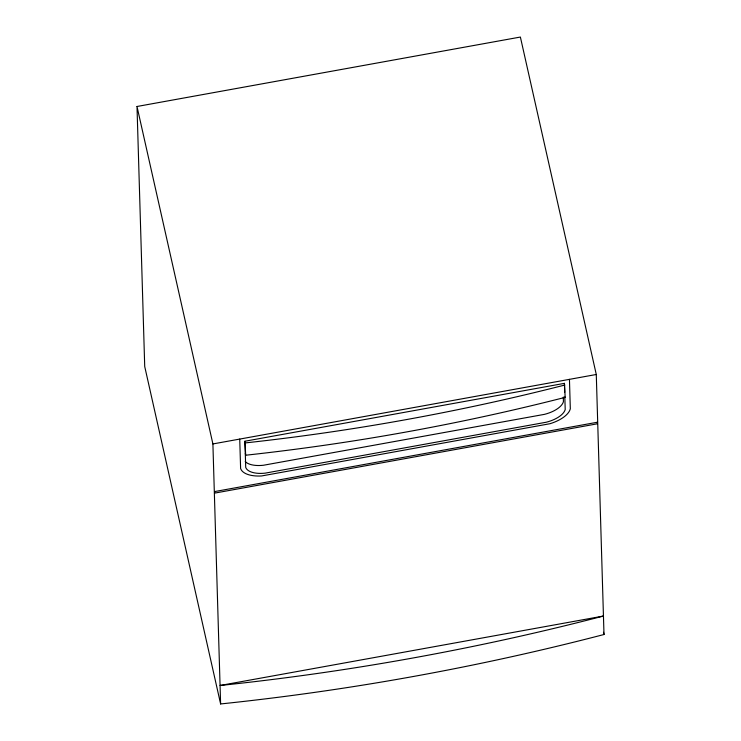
<?xml version="1.0" encoding="UTF-8"?>
<svg xmlns="http://www.w3.org/2000/svg" width="741" height="741" viewBox="0 0 741 741"><rect width="100%" height="100%" fill="white"/><g stroke="black" fill="none" stroke-linecap="round" stroke-linejoin="round"><path stroke-width="1.11" d="M137.002 106.491L520.386 37.05L596.283 374.492L603.998 634.509A2308.41 2034.406 -1.7 0 1 220.614 703.95L144.717 366.508L137.002 106.491L212.899 443.942L220.614 703.95M212.899 443.942L596.283 374.492M564.827 396.824L565.207 409.514A23.221 10.819 -12.7 0 1 546.312 422.213L265.158 473.147A23.221 10.819 -12.7 0 1 245.716 467.386L244.938 441.228L564.429 383.356L565.17 397.352A2039.028 1796.999 -1.7 0 1 245.688 455.224L245.308 453.538M603.498 632.249L603.998 634.509M244.938 441.228L245.688 455.224M569.449 379.355L570.32 408.837L569.727 410.468A28.436 13.245 -12.7 0 1 550.026 423.704L261.564 475.963A28.436 13.245 -12.7 0 1 241.297 469.951L240.612 468.562L239.732 439.08M564.429 383.356L564.698 392.313M563.299 397.028L563.438 401.641A23.221 10.819 -12.7 0 1 544.542 414.339L263.388 465.265A23.221 10.819 -12.7 0 1 245.225 461.541M564.809 385.042A2039.028 1796.999 -1.7 0 1 245.317 442.914M597.061 422.305L214.955 491.515L215.001 493.052L597.107 423.843L597.061 422.305M603.452 616.04L220.068 685.49A2308.41 2034.406 -1.7 0 0 603.452 616.04"/></g></svg>
